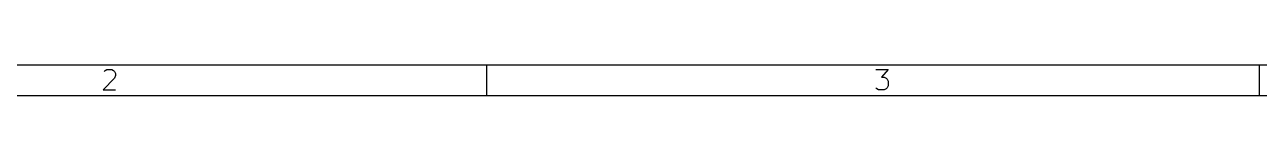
# Model space of a CAD drawing. Extents: x 0.4 to 16.1, y -11.3 to -0.4.
# Drawn here: x 3.154 to 6.3, y -11.299 to -11.221 of the extents above; entities that cross this region are included whole.
import ezdxf

# ---------------------------------------------------------------- set-up
doc = ezdxf.new("R2010")
doc.units = 0
doc.header["$MEASUREMENT"] = 0
doc.layers.add('RED2', color=1, linetype='CONTINUOUS')

msp = doc.modelspace()

# ---------------------------------------------------------------- linework, layer by layer
at = {"layer": 'RED2', "linetype": 'CONTINUOUS'}
for p, q in [((16.0626, -11.2206), (0.47244, -11.2206)), ((4.33071, -11.2206), (4.33071, -11.2993)), ((6.29921, -11.2206), (6.29921, -11.2993)), ((3.38301, -11.2544), (3.35377, -11.2836)), ((3.3562, -11.2373), (3.35864, -11.2349)), ((3.35864, -11.2349), (3.36352, -11.2324)), ((3.36352, -11.2324), (3.3757, -11.2324)), ((3.3757, -11.2324), (3.38057, -11.2349)), ((3.38057, -11.2349), (3.38301, -11.2373)), ((3.38301, -11.2373), (3.38545, -11.2422)), ((3.38545, -11.2471), (3.38301, -11.2544)), ((3.38545, -11.2422), (3.38545, -11.2471)), ((5.32227, -11.2324), (5.35395, -11.2324)), ((5.35395, -11.2324), (5.33689, -11.2519)), ((5.33689, -11.2519), (5.3442, -11.2519)), ((5.3442, -11.2519), (5.34908, -11.2544)), ((5.34908, -11.2544), (5.35152, -11.2568)), ((5.35152, -11.2568), (5.35395, -11.2617)), ((3.35377, -11.2836), (3.38545, -11.2836)), ((5.32471, -11.2812), (5.32227, -11.2787)), ((5.32958, -11.2836), (5.32471, -11.2812)), ((5.3442, -11.2836), (5.32958, -11.2836)), ((5.34908, -11.2812), (5.3442, -11.2836)), ((5.35152, -11.2787), (5.34908, -11.2812)), ((5.35395, -11.2739), (5.35152, -11.2787)), ((5.35395, -11.2617), (5.35395, -11.2739)), ((16.1413, -11.2993), (0.3937, -11.2993))]:
    msp.add_line(p, q, dxfattribs=at)

doc.saveas('drawing.dxf')
